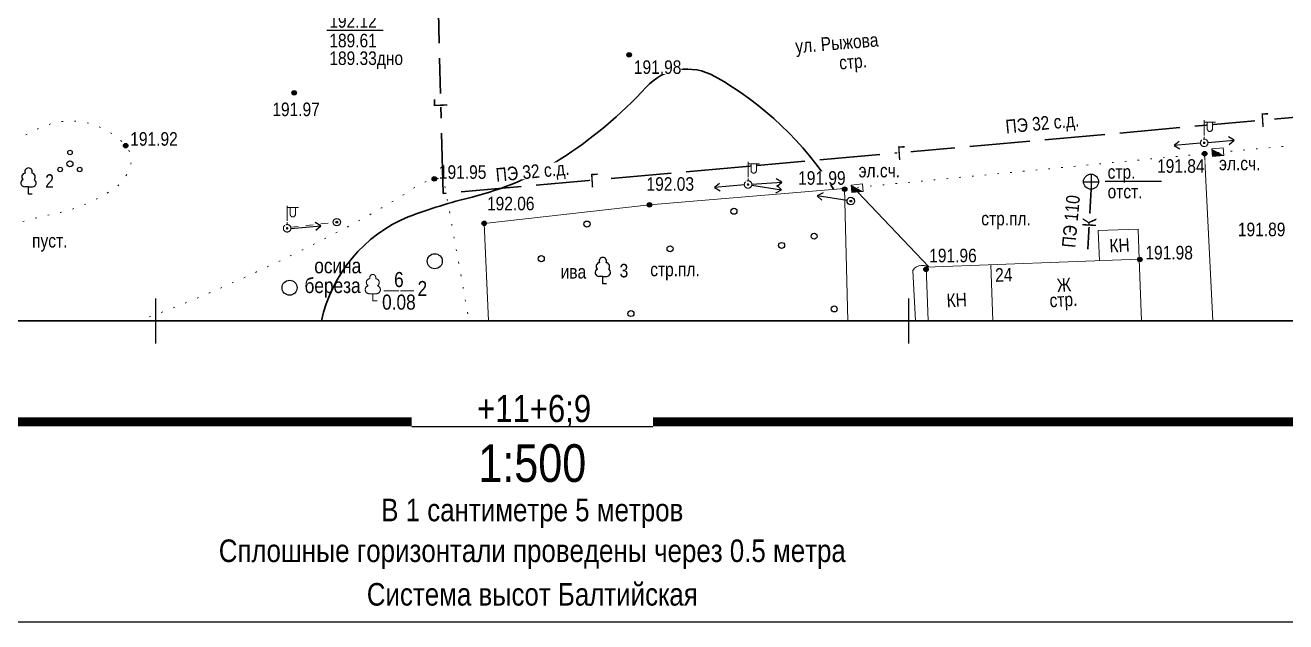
# Model space of a CAD drawing. Header units: millimetres. Extents: x 5990 to 6530, y 11480 to 11770.
# Drawn here: x 6091.3 to 6175, y 11480 to 11519.7 of the extents above; entities that cross this region are included whole.
import ezdxf
from ezdxf.enums import TextEntityAlignment as Align

# ---------------------------------------------------------------- set-up
doc = ezdxf.new("R2010")
doc.units = ezdxf.units.MM
for name, pattern in [('ACAD_ISO07W100', [3, 0, -3]), ('DOT', [0.5, 0, -0.5]), ('g5_01x1', [1, 0.5, -0.5]), ('g5_122', [5, 4, -1]), ('g5_366', [0.85, 0.1, -0.75]), ('T_03.LINE', [1, 1, 0]), ('T_11.LINE', [1, 1, 0])]:
    doc.linetypes.add(name, pattern=pattern)
for name, color, linetype in [('01 ПЛАНШЕТ', 7, 'Continuous'), ('02 ПЛАНОВО-ВЫСОТНОЕ ОБОСНОВАНИЕ', 7, 'Continuous'), ('03 ЗДАНИЯ И ИХ ЧАСТИ', 7, 'Continuous'), ('04 ПРОМЫШЛЕННЫЕ И СОЦ.-КУЛЬТ. ОБЪЕКТЫ', 7, 'Continuous'), ('05 ГАЗОПРОВОД', 7, 'Continuous'), ('06 ВОДОПРОВОД', 7, 'Continuous'), ('07 ЭЛЕКТРОКАБЕЛЬ', 7, 'Continuous'), ('08 ЛЭП', 7, 'Continuous'), ('10 КАНАЛИЗАЦИЯ', 7, 'Continuous'), ('13 АВТОМОБИЛЬНЫЕ ДОРОГИ', 7, 'Continuous'), ('15 РЕЛЬЕФ', 7, 'Continuous'), ('16 РАСТИТЕЛЬНОСТЬ ГРУНТЫ И БОЛОТА', 7, 'Continuous'), ('17 ОГРАЖДЕНИЯ', 7, 'Continuous')]:
    doc.layers.add(name, color=color, linetype=linetype)
doc.layers.add('18 ГРАНИЦА ТОПОСЪЕМКИ', color=7, linetype='Continuous', plot=False)
doc.styles.add('Д-431', font='ARIALNI_1.TTF', dxfattribs={"height": 0.9})
doc.styles.add('Р-131', font='ARIALN.TTF')
doc.linetypes.add('g5_119_3', pattern='A,4,-1,[31,GUGK_2005.shx,S=0.1,R=0,X=0,Y=0],4,[31,GUGK_2005.shx,S=0.1,R=180,X=0,Y=0],-1', length=10)
doc.linetypes.add('g5_475_2', pattern='A,1.25,[25,GUGK_2005.shx,S=0.4,R=0,X=0,Y=0],1.25,-0.5', length=3)

# ---------------------------------------------------------------- blocks, each defined once
blk = doc.blocks.new('_krest')
at = {"color": 3, "linetype": 'ByBlock', "lineweight": -2}
for p, q in [((0, -3), (0, 3)), ((-3, 0), (3, 0))]:
    blk.add_line(p, q, dxfattribs=at)
blk = doc.blocks.new('T_03.32.01')
at = {"color": 0, "linetype": 'ACAD_ISO07W100', "lineweight": 0}
blk.add_wipeout([(0.25, 0), (0.217, 0.125), (0.125, 0.217), (0, 0.25), (-0.125, 0.217), (-0.217, 0.125), (-0.25, 0), (-0.217, -0.125), (-0.125, -0.217), (0, -0.25), (0.125, -0.217), (0.217, -0.125)], dxfattribs=at)
at = {"linetype": 'T_03.LINE', "lineweight": -2}
h = blk.add_hatch(color=0, dxfattribs=at)
h.dxf.hatch_style = 1
h.paths.add_polyline_path([(0.05, 0, 1), (-0.05, 0, 1)])
at = {"color": 0, "linetype": 'T_03.LINE', "lineweight": -2}
blk.add_circle((0, 0), 0.25, dxfattribs=at)
at = {"color": 0, "linetype": 'T_03.LINE', "lineweight": 0}
blk.add_circle((0, 0), 0.05, dxfattribs=at)
blk = doc.blocks.new('*U131')
at = {"color": 0, "linetype": 'T_03.LINE', "lineweight": -2}
blk.add_blockref('T_03.32.01', (0, 0), dxfattribs=at)
at = {"color": 0, "linetype": 'ACAD_ISO07W100', "lineweight": 0}
blk.add_wipeout([(0.55, 1.375), (0.55, 0.932), (0.536, 0.865), (0.498, 0.807), (0.44, 0.77), (0.375, 0.757), (0.306, 0.771), (0.25, 0.809), (0.213, 0.866), (0.2, 0.932), (0.2, 1.375)], dxfattribs=at)
at = {"color": 0, "linetype": 'T_03.LINE', "lineweight": -2}
for points in [[(0, 1.5), (0, 0.25)], [(0, 1.375), (0.75, 1.375)]]:
    blk.add_lwpolyline(points, dxfattribs=at)
blk.add_lwpolyline([(0.2, 1.375), (0.2, 0.932, 1), (0.55, 0.932), (0.55, 1.375)], format="xyb", dxfattribs=at)
blk = doc.blocks.new('g5_108a')
h = blk.add_hatch(color=0)
edge = h.paths.add_edge_path()
edge.add_arc((0, 0), 0.06, 0, 360)
at = {"color": 0, "lineweight": 25}
blk.add_circle((0, 0), 0.25, dxfattribs=at)
at = {"color": 0}
blk.add_circle((0, 0), 0.06, dxfattribs=at)
blk = doc.blocks.new('g5_371')
at = {"color": 0}
blk.add_circle((0, 0), 0.2, dxfattribs=at)
blk = doc.blocks.new('g5_115_1')
at = {"color": 0}
for points in [[(0, 0), (2, 0)], [(1.647, -0.252), (2, 0), (1.647, 0.252)]]:
    blk.add_lwpolyline(points, dxfattribs=at)
blk = doc.blocks.new('51321399')
at = {"layer": '08 ЛЭП', "xscale": 2, "yscale": 2, "zscale": 2}
blk.add_blockref('g5_115_1', (0, 0), dxfattribs=at)
blk = doc.blocks.new('*U876')
at = {"layer": '08 ЛЭП', "xscale": 2, "yscale": 2, "zscale": 2, "rotation": 345.6125262273844}
blk.add_blockref('g5_115_1', (0, 0), dxfattribs=at)
blk = doc.blocks.new('g5_113c')
blk.add_hatch(color=1).paths.add_polyline_path([(-0.375, 0), (0.375, 0), (0, 0.25), (-0.375, 0.5)])
at = {"color": 1, "lineweight": 20}
blk.add_lwpolyline([(-0.375, 0), (0.375, 0), (0.375, 0.5), (-0.375, 0.5)], close=True, dxfattribs=at)
blk = doc.blocks.new('*U877')
at = {"layer": '08 ЛЭП', "xscale": 2, "yscale": 2, "zscale": 2, "rotation": 346.2800695003697}
blk.add_blockref('g5_115_1', (0, 0), dxfattribs=at)
blk = doc.blocks.new('*U878')
at = {"layer": '08 ЛЭП', "xscale": 2, "yscale": 2, "zscale": 2, "rotation": 0.2141789231460549}
blk.add_blockref('g5_115_1', (0, 0), dxfattribs=at)
blk = doc.blocks.new('g5_330')
blk.add_hatch(color=0).paths.add_polyline_path([(0.15, 0, 1), (-0.15, 0, 1)])
at = {"color": 0}
blk.add_circle((0, 0), 0.15, dxfattribs=at)
blk = doc.blocks.new('*U879')
blk.add_lwpolyline([(1.86, 0.09), (9.35, 0.09)])
at = {"color": 7, "style": 'Д-431'}
for tag, p in [('Z', (2.2, 0.4)), ('Z1', (2.2, -2.21)), ('Z2', (2.2, -4.56)), ('Z3', (2.2, -6.87))]:
    blk.add_attdef(tag, p, '', height=1.8, dxfattribs=at)
blk.add_wipeout([(-0.11, -0.99), (-0.17, -0.98), (-0.24, -0.97), (-0.28, -0.96), (-0.36, -0.93), (-0.41, -0.91), (-0.49, -0.87), (-0.57, -0.82), (-0.62, -0.79), (-0.67, -0.74), (-0.71, -0.7), (-0.77, -0.63), (-0.8, -0.6), (-0.83, -0.56), (-0.86, -0.5), (-0.9, -0.44), (-0.94, -0.35), (-0.95, -0.31), (-0.97, -0.26), (-0.98, -0.18), (-0.99, -0.1), (-1, -0.03), (-1, 0.04), (-0.99, 0.11), (-0.99, 0.16), (-0.98, 0.2), (-0.96, 0.27), (-0.95, 0.31), (-0.94, 0.35), (-0.92, 0.39), (-0.9, 0.43), (-0.88, 0.48), (-0.87, 0.49), (-0.86, 0.51), (-0.86, 0.52), (-0.85, 0.53), (-0.84, 0.55), (-0.83, 0.56), (-0.82, 0.58), (-0.81, 0.59), (-0.8, 0.6), (-0.79, 0.61), (-0.77, 0.64), (-0.76, 0.65), (-0.75, 0.66), (-0.74, 0.67), (-0.73, 0.68), (-0.72, 0.69), (-0.71, 0.7), (-0.7, 0.71), (-0.69, 0.73), (-0.67, 0.74), (-0.66, 0.75), (-0.65, 0.76), (-0.64, 0.77), (-0.62, 0.78), (-0.61, 0.79), (-0.6, 0.8), (-0.58, 0.81), (-0.56, 0.83), (-0.55, 0.83), (-0.53, 0.85), (-0.52, 0.86), (-0.5, 0.86), (-0.49, 0.87), (-0.47, 0.88), (-0.46, 0.89), (-0.44, 0.9), (-0.43, 0.9), (-0.36, 0.93), (-0.33, 0.94), (-0.31, 0.95), (-0.27, 0.96), (-0.22, 0.98), (-0.16, 0.99), (-0.1, 0.99), (0, 1), (0.1, 1), (0.16, 0.99), (0.22, 0.98), (0.3, 0.95), (0.36, 0.93), (0.48, 0.88), (0.56, 0.83), (0.63, 0.77), (0.73, 0.68), (0.81, 0.59), (0.86, 0.52), (0.94, 0.34), (0.98, 0.21), (0.99, 0.13), (1, 0.07), (1, 0.02), (1, -0.08), (0.97, -0.23), (0.94, -0.33), (0.91, -0.41), (0.88, -0.47), (0.86, -0.51), (0.82, -0.57), (0.79, -0.61), (0.76, -0.65), (0.72, -0.7), (0.66, -0.75), (0.63, -0.77), (0.6, -0.8), (0.55, -0.84), (0.5, -0.87), (0.43, -0.9), (0.38, -0.92), (0.31, -0.95), (0.24, -0.97), (0.18, -0.98), (0.07, -1), (-0.05, -1)])
for points in [[(0, 1), (0, -1)], [(-1, 0), (1, 0)]]:
    blk.add_lwpolyline(points)
blk.add_circle((0, 0), 1)
blk = doc.blocks.new('*U880')
at = {"layer": '08 ЛЭП', "xscale": 2, "yscale": 2, "zscale": 2, "rotation": 358.4831192368714}
blk.add_blockref('g5_115_1', (0, 0), dxfattribs=at)
blk = doc.blocks.new('*U870')
blk.add_lwpolyline([(-8.17, -3.67), (-0.68, -3.67)])
at = {"color": 7, "style": 'Д-431'}
for tag, p in [('Z', (-7.83, -3.36)), ('Z1', (-7.83, -5.97)), ('Z2', (-7.83, -8.32)), ('Z3', (-7.83, -10.64))]:
    blk.add_attdef(tag, p, '', height=1.8, dxfattribs=at)
blk.add_wipeout([(-0.11, -0.99), (-0.17, -0.98), (-0.24, -0.97), (-0.28, -0.96), (-0.36, -0.93), (-0.41, -0.91), (-0.49, -0.87), (-0.57, -0.82), (-0.62, -0.79), (-0.67, -0.74), (-0.71, -0.7), (-0.77, -0.63), (-0.8, -0.6), (-0.83, -0.56), (-0.86, -0.5), (-0.9, -0.44), (-0.94, -0.35), (-0.95, -0.31), (-0.97, -0.26), (-0.98, -0.18), (-0.99, -0.1), (-1, -0.03), (-1, 0.04), (-0.99, 0.11), (-0.99, 0.16), (-0.98, 0.2), (-0.96, 0.27), (-0.95, 0.31), (-0.94, 0.35), (-0.92, 0.39), (-0.9, 0.43), (-0.88, 0.48), (-0.87, 0.49), (-0.86, 0.51), (-0.86, 0.52), (-0.85, 0.53), (-0.84, 0.55), (-0.83, 0.56), (-0.82, 0.58), (-0.81, 0.59), (-0.8, 0.6), (-0.79, 0.61), (-0.77, 0.64), (-0.76, 0.65), (-0.75, 0.66), (-0.74, 0.67), (-0.73, 0.68), (-0.72, 0.69), (-0.71, 0.7), (-0.7, 0.71), (-0.69, 0.73), (-0.67, 0.74), (-0.66, 0.75), (-0.65, 0.76), (-0.64, 0.77), (-0.62, 0.78), (-0.61, 0.79), (-0.6, 0.8), (-0.58, 0.81), (-0.56, 0.83), (-0.55, 0.83), (-0.53, 0.85), (-0.52, 0.86), (-0.5, 0.86), (-0.49, 0.87), (-0.47, 0.88), (-0.46, 0.89), (-0.44, 0.9), (-0.43, 0.9), (-0.36, 0.93), (-0.33, 0.94), (-0.31, 0.95), (-0.27, 0.96), (-0.22, 0.98), (-0.16, 0.99), (-0.1, 0.99), (0, 1), (0.1, 1), (0.16, 0.99), (0.22, 0.98), (0.3, 0.95), (0.36, 0.93), (0.48, 0.88), (0.56, 0.83), (0.63, 0.77), (0.73, 0.68), (0.81, 0.59), (0.86, 0.52), (0.94, 0.34), (0.98, 0.21), (0.99, 0.13), (1, 0.07), (1, 0.02), (1, -0.08), (0.97, -0.23), (0.94, -0.33), (0.91, -0.41), (0.88, -0.47), (0.86, -0.51), (0.82, -0.57), (0.79, -0.61), (0.76, -0.65), (0.72, -0.7), (0.66, -0.75), (0.63, -0.77), (0.6, -0.8), (0.55, -0.84), (0.5, -0.87), (0.43, -0.9), (0.38, -0.92), (0.31, -0.95), (0.24, -0.97), (0.18, -0.98), (0.07, -1), (-0.05, -1)])
blk.add_lwpolyline([(-1, 0), (1, 0)])
blk.add_circle((0, 0), 1)
blk = doc.blocks.new('g5_368')
at = {"color": 0}
blk.add_circle((0, 0), 0.5, dxfattribs=at)
blk = doc.blocks.new('*U133')
at = {"color": 0, "linetype": 'T_11.LINE', "lineweight": -2, "style": 'Д-431'}
blk.add_attdef('V', text='', height=1, dxfattribs=at).set_placement((1.733, 0.915), align=Align.CENTER)
blk.add_attdef('R', (2.973, 0.318), '', height=1, dxfattribs=at)
blk.add_attdef('T', text='', height=1, dxfattribs=at).set_placement((1.733, 0.415), align=Align.TOP_CENTER)
at = {"color": 0, "linetype": 'DOT', "lineweight": 0}
blk.add_wipeout([(0, 0.475), (-0.237, 0.475), (-0.331, 0.492), (-0.414, 0.541), (-0.474, 0.616), (-0.503, 0.707), (-0.499, 0.802), (-0.462, 0.89), (-0.393, 0.962), (-0.312, 1.002), (-0.368, 1.052), (-0.411, 1.125), (-0.428, 1.203), (-0.42, 1.283), (-0.388, 1.357), (-0.335, 1.417), (-0.263, 1.459), (-0.188, 1.477), (-0.2, 1.572), (-0.166, 1.662), (-0.094, 1.727), (0, 1.75), (0.094, 1.727), (0.166, 1.662), (0.2, 1.572), (0.188, 1.477), (0.263, 1.459), (0.335, 1.417), (0.388, 1.357), (0.42, 1.283), (0.428, 1.203), (0.411, 1.125), (0.368, 1.052), (0.312, 1.002), (0.393, 0.962), (0.462, 0.89), (0.499, 0.802), (0.503, 0.707), (0.474, 0.616), (0.414, 0.541), (0.331, 0.492), (0.237, 0.475)], dxfattribs=at)
at = {"color": 0, "linetype": 'T_11.LINE', "lineweight": -2}
blk.add_line((0.733, 0.665), (2.733, 0.665), dxfattribs=at)
blk.add_lwpolyline([(0, 0.475), (-0.237, 0.475, -0.870665), (-0.311, 1.002, -0.721398), (-0.188, 1.476, -1.460871), (0.188, 1.476, -0.721398), (0.311, 1.002, -0.870665), (0.237, 0.475)], format="xyb", close=True, dxfattribs=at)
blk.add_lwpolyline([(0, 0.475), (0, 0), (0.3, 0)], dxfattribs=at)
at = {"color": 0, "linetype": 'T_11.LINE', "lineweight": -2, "style": 'Д-431'}
for tag, p in [('P1', (-0.767, 1.069)), ('P2', (-0.808, -0.244))]:
    blk.add_attdef(tag, text='', height=1, dxfattribs=at).set_placement(p, align=Align.RIGHT)
blk = doc.blocks.new('g5_394')
at = {"color": 0}
for centre, radius in [((0, 0.75), 0.15), ((0, 0), 0.2), ((-0.65, -0.375), 0.15), ((0.65, -0.375), 0.15)]:
    blk.add_circle(centre, radius, dxfattribs=at)
blk = doc.blocks.new('g5_388_1')
at = {"color": 0}
blk.add_lwpolyline([(0, 0.497), (0.257, 0.497, 0.798042), (0.365, 0.973, 0.636328), (0.231, 1.405, 0.533064), (0, 1.75, 0.533064), (-0.231, 1.405, 0.636328), (-0.365, 0.973, 0.798042), (-0.257, 0.497)], format="xyb", dxfattribs=at)
for points in [[(0, 0.497), (-0.257, 0.497)], [(0.25, 0), (0, 0), (0, 0.497)]]:
    blk.add_lwpolyline(points, dxfattribs=at)

msp = doc.modelspace()

# ---------------------------------------------------------------- linework, layer by layer
at = {"layer": '01 ПЛАНШЕТ', "color": 7}
msp.add_lwpolyline([(5990, 11480), (6260, 11480), (6260, 11770), (5990, 11770)], close=True, dxfattribs=at)
at = {"layer": '01 ПЛАНШЕТ', "color": 7, "const_width": 0.6}
msp.add_lwpolyline([(5993, 11493.3), (6116.989, 11493.286), (6116.989, 11493.286)], dxfattribs=at)
at = {"layer": '01 ПЛАНШЕТ', "color": 7}
msp.add_lwpolyline([(6133.016, 11493.3, 0.6, 0.6, 0), (6257, 11493.3, 0, 0, 0)], format="xyseb", dxfattribs=at)
msp.add_lwpolyline([(6117, 11492.986), (6133, 11492.986)], dxfattribs=at)
at = {"layer": '02 ПЛАНОВО-ВЫСОТНОЕ ОБОСНОВАНИЕ'}
msp.add_lwpolyline([(6000, 11500), (6250, 11500), (6250, 11750), (6000, 11750)], close=True, dxfattribs=at)
at = {"layer": '03 ЗДАНИЯ И ИХ ЧАСТИ', "color": 7, "lineweight": 15}
for points in [[(6162.657, 11504.006), (6162.584, 11506.005), (6165.232, 11506.102), (6165.305, 11504.103)], [(6151.297, 11500), (6151.158, 11503.587), (6165.305, 11504.103)], [(6155.445, 11503.743), (6155.575, 11500)]]:
    msp.add_lwpolyline(points, dxfattribs=at)
at = {"layer": '04 ПРОМЫШЛЕННЫЕ И СОЦ.-КУЛЬТ. ОБЪЕКТЫ', "color": 7, "linetype": 'g5_366', "lineweight": 15, "flags": 128}
msp.add_lwpolyline([(6169.675, 11511.122), (6189.132, 11512.922), (6193.64, 11513.37)], dxfattribs=at)
at = {"layer": '05 ГАЗОПРОВОД', "color": 1, "linetype": 'g5_122', "lineweight": 30}
msp.add_lwpolyline([(6192.893, 11515.085), (6139.207, 11510.269), (6119.084, 11508.476), (6118.732, 11521.974)], dxfattribs=at)
at = {"layer": '07 ЭЛЕКТРОКАБЕЛЬ', "color": 1, "linetype": 'g5_119_3', "lineweight": 15, "flags": 128}
msp.add_lwpolyline([(6150.278, 11503.361), (6150.438, 11500)], dxfattribs=at)
at = {"layer": '15 РЕЛЬЕФ', "color": 32, "lineweight": 30, "flags": 128}
msp.add_lwpolyline([(6110.998, 11500, -0.245946), (6116.768, 11506.926, -0.02799), (6121.003, 11508.236, 0.081328), (6126.853, 11510.752, 0.065031), (6132.553, 11515.538, -0.348585), (6137.115, 11516.262, -0.124047), (6145.026, 11508.741)], format="xyb", dxfattribs=at)
at = {"layer": '16 РАСТИТЕЛЬНОСТЬ ГРУНТЫ И БОЛОТА', "color": 7, "linetype": 'g5_366', "lineweight": 15, "elevation": 191.86, "flags": 128}
msp.add_lwpolyline([(6084.822, 11506.879, -0.304823), (6085.208, 11508.974, -0.069455), (6087.026, 11510.428, 0.01506), (6092.249, 11512.814, -0.332839), (6097.995, 11511.655, -0.276458), (6098.278, 11510.179, -0.162347), (6097.111, 11508.711, -0.087678), (6093.459, 11507.157, 0.040775), (6089.199, 11505.982, -0.276971), (6084.822, 11506.879, -3.40342)], format="xyb", dxfattribs=at)
at = {"layer": '18 ГРАНИЦА ТОПОСЪЕМКИ', "color": 2, "lineweight": 30}
msp.add_lwpolyline([(6070.262, 11750), (6072.521, 11702.793), (6077.654, 11539.11), (6034.638, 11531.486), (6038.284, 11500), (6250, 11500), (6250, 11556.97), (6207.525, 11556.97), (6202.721, 11750), (6070.262, 11750)], dxfattribs=at)

# ---------------------------------------------------------------- block references
at = {"layer": '02 ПЛАНОВО-ВЫСОТНОЕ ОБОСНОВАНИЕ', "color": 94, "xscale": 0.5, "yscale": 0.5, "zscale": 0.5}
for p in [(6100, 11500), (6150, 11500)]:
    msp.add_blockref('_krest', p, dxfattribs=at)
at = {"layer": '02 ПЛАНОВО-ВЫСОТНОЕ ОБОСНОВАНИЕ', "lineweight": 25, "xscale": 0.5, "yscale": 0.5, "zscale": 0.5}
for p in [(6100, 11500), (6150, 11500)]:
    msp.add_blockref('_krest', p, dxfattribs=at)
at = {"layer": '07 ЭЛЕКТРОКАБЕЛЬ', "color": 1, "lineweight": 15, "rotation": 5.258883302110992}
msp.add_blockref('g5_113c', (6146.598, 11508.574, 191.99), dxfattribs=at)
at = {"layer": '08 ЛЭП', "color": 7, "lineweight": 15}
for name, p, xscale, yscale, zscale, rotation in [('51321399', (6169.62, 11511.84, 191.84), 0.4999999999999996, 0.4999999999999996, 0.4999999999999996, 185.2251267268956), ('51321399', (6169.62, 11511.84, 191.84), 0.4999999999999992, 0.4999999999999992, 0.4999999999999992, 5.012865954226922), ('*U876', (6139.577, 11509.03, 192.2), 0.5, 0.5, 0.5, 5.225126726897212), ('*U880', (6139.579, 11509.093, 192.2), 0.5, 0.5, 0.5, 5.225126726897214), ('51321399', (6139.086, 11509.048, 192.2), 0.5, 0.5, 0.5, 185.2303676244474), ('*U877', (6145.903, 11508.01, 191.97), 0.4999999999999996, 0.4999999999999996, 0.4999999999999996, 184.5575834539081)]:
    msp.add_blockref(name, p, dxfattribs=dict(at, xscale=xscale, yscale=yscale, zscale=zscale, rotation=rotation))
at = {"layer": '08 ЛЭП', "color": 7, "lineweight": 15, "rotation": 61.20292780669515}
for p in [(6146.15, 11507.97, 191.97), (6112.02, 11506.57, 192.15)]:
    msp.add_blockref('g5_108a', p, dxfattribs=at)
at = {"layer": '15 РЕЛЬЕФ', "color": 7, "lineweight": 15}
for p in [(6131.436, 11517.691), (6109.19, 11515.17), (6097.995, 11511.655), (6169.65, 11511.12), (6118.491, 11509.453), (6145.742, 11508.766), (6132.78, 11507.72), (6121.81, 11506.49), (6151.15, 11503.43), (6165.34, 11504.09)]:
    msp.add_blockref('g5_330', p, dxfattribs=at)
at = {"layer": '16 РАСТИТЕЛЬНОСТЬ ГРУНТЫ И БОЛОТА', "color": 7, "lineweight": 15}
for name, p in [('g5_394', (6094.298, 11510.448)), ('g5_388_1', (6091.548, 11508.423)), ('g5_371', (6138.394, 11507.291)), ('g5_371', (6128.633, 11506.444)), ('g5_371', (6141.558, 11505.02)), ('g5_371', (6143.717, 11505.635)), ('g5_368', (6118.524, 11503.969)), ('g5_371', (6125.6, 11504.141)), ('g5_371', (6134.148, 11504.797)), ('g5_388_1', (6129.686, 11502.468)), ('g5_368', (6108.882, 11502.21)), ('g5_371', (6145.049, 11500.801)), ('g5_371', (6131.55, 11500.493))]:
    msp.add_blockref(name, p, dxfattribs=at)

# ---------------------------------------------------------------- texts
at = {"layer": '01 ПЛАНШЕТ', "color": 7, "style": 'Р-131'}
msp.add_text('+11+6;9', height=1.8, rotation=359.95437, dxfattribs=at).set_placement((6125.122, 11493.283), align=Align.CENTER)
for s, height, p in [('1:500', 2.5, (6125, 11489.3)), ('В 1 сантиметре 5 метров', 1.5, (6125, 11486.684)), ('Сплошные горизонтали проведены через 0.5 метра', 1.5, (6125, 11483.974)), ('Система высот Балтийская', 1.5, (6125, 11481.078))]:
    msp.add_text(s, height=height, dxfattribs=at).set_placement(p, align=Align.CENTER)
at = {"layer": '15 РЕЛЬЕФ', "color": 7, "lineweight": 25, "char_height": 0.9, "attachment_point": 1, "style": 'Д-431'}
for s, insert in [('191.92', (6098.303, 11512.551)), ('191.95', (6118.799, 11510.349)), ('191.89', (6171.858, 11506.535))]:
    msp.add_mtext(s, dxfattribs=dict(at, insert=insert))
at = {"layer": '16 РАСТИТЕЛЬНОСТЬ ГРУНТЫ И БОЛОТА', "color": 7, "lineweight": 25, "char_height": 0.9, "attachment_point": 1, "style": 'Д-431'}
for s, insert in [('2', (6092.659, 11509.752)), ('ива', (6126.881, 11503.72)), ('3', (6130.798, 11503.797))]:
    msp.add_mtext(s, dxfattribs=dict(at, insert=insert))

# ---------------------------------------------------------------- next in the draw order: block references
at = {"layer": '06 ВОДОПРОВОД', "color": 7, "lineweight": 15, "xscale": 0.5, "yscale": 0.5, "zscale": 0.5}
msp.add_blockref('*U870', (6115.437, 11521.177), dxfattribs=at).add_auto_attribs({'Z': '192.12', 'Z1': '189.61', 'Z2': '189.33дно'})
at = {"layer": '08 ЛЭП', "color": 7, "linetype": 'T_03.LINE', "lineweight": 15}
for p in [(6169.62, 11511.84, 191.84), (6139.33, 11509.07, 192.2), (6108.72, 11506.16, 192.15)]:
    msp.add_blockref('*U131', p, dxfattribs=at)

# ---------------------------------------------------------------- next in the draw order: texts
at = {"layer": '03 ЗДАНИЯ И ИХ ЧАСТИ', "color": 7, "lineweight": 25, "insert": (6163.996, 11505.028), "char_height": 0.9, "width": 0.32354, "attachment_point": 5, "rotation": 2.69745, "style": 'Р-131', "bg_fill": 3, "box_fill_scale": 1, "bg_fill_color": 256, "bg_fill_transparency": 0}
msp.add_mtext('КН', dxfattribs=at)
at = {"layer": '03 ЗДАНИЯ И ИХ ЧАСТИ', "color": 7, "lineweight": 25, "char_height": 0.9, "attachment_point": 1, "bg_fill": 3, "box_fill_scale": 1, "bg_fill_color": 256, "bg_fill_transparency": 0}
for s, insert, rotation, style in [('{\\C1;24}', (6155.722, 11503.497), 1.98918, 'Д-431'), ('Ж', (6159.801, 11502.812), 3.75304, 'Р-131'), ('КН', (6152.489, 11501.807), 2.98728, 'Р-131')]:
    msp.add_mtext(s, dxfattribs=dict(at, insert=insert, rotation=rotation, style=style))
at = {"layer": '04 ПРОМЫШЛЕННЫЕ И СОЦ.-КУЛЬТ. ОБЪЕКТЫ', "color": 7, "lineweight": 25, "char_height": 0.9, "attachment_point": 1, "style": 'Д-431', "bg_fill": 3, "box_fill_scale": 1, "bg_fill_color": 256, "bg_fill_transparency": 0}
for s, insert in [('стр.пл.', (6154.815, 11507.258)), ('пуст.', (6091.782, 11505.783))]:
    msp.add_mtext(s, dxfattribs=dict(at, insert=insert))
at = {"layer": '05 ГАЗОПРОВОД', "color": 7, "lineweight": 25, "char_height": 0.9, "attachment_point": 1, "line_spacing_factor": 0.6, "style": 'Д-431', "bg_fill": 3, "box_fill_scale": 1, "bg_fill_color": 256, "bg_fill_transparency": 0}
for insert, rotation in [((6118.464, 11514.206), 91.16714), ((6173.342, 11513.792), 3.66429), ((6149.209, 11511.596), 3.66429), ((6128.815, 11509.772), 3.66429)]:
    msp.add_mtext('Г', dxfattribs=dict(at, insert=insert, rotation=rotation))
at = {"layer": '05 ГАЗОПРОВОД', "color": 7, "lineweight": 25, "char_height": 0.9, "attachment_point": 1, "rotation": 5.50249, "style": 'Д-431', "bg_fill": 3, "box_fill_scale": 1, "bg_fill_color": 256, "bg_fill_transparency": 0}
for insert in [(6156.385, 11513.362), (6122.535, 11510.151)]:
    msp.add_mtext('ПЭ 32 с.д.', dxfattribs=dict(at, insert=insert))
at = {"layer": '13 АВТОМОБИЛЬНЫЕ ДОРОГИ', "color": 7, "lineweight": 25, "insert": (6145.338, 11517.609), "char_height": 0.9, "attachment_point": 1, "rotation": 4.74306, "style": 'Д-431', "bg_fill": 3, "box_fill_scale": 1, "bg_fill_color": 256, "bg_fill_transparency": 0}
msp.add_mtext('стр.', dxfattribs=at)
at = {"layer": '15 РЕЛЬЕФ', "color": 7, "lineweight": 25, "char_height": 0.9, "attachment_point": 1, "style": 'Д-431', "bg_fill": 3, "box_fill_scale": 1, "bg_fill_color": 256, "bg_fill_transparency": 0}
for s, insert in [('191.98', (6131.747, 11517.324)), ('191.97', (6107.738, 11514.517)), ('191.84', (6166.489, 11510.751)), ('192.03', (6132.588, 11509.557)), ('191.99', (6142.653, 11509.955)), ('192.06', (6121.993, 11508.256)), ('191.96', (6151.359, 11504.799)), ('191.98', (6165.715, 11504.99))]:
    msp.add_mtext(s, dxfattribs=dict(at, insert=insert))

# ---------------------------------------------------------------- next in the draw order: linework, layer by layer
at = {"layer": '03 ЗДАНИЯ И ИХ ЧАСТИ', "color": 7, "lineweight": 15}
msp.add_lwpolyline([(6165.456, 11500), (6165.305, 11504.103)], dxfattribs=at)
at = {"layer": '07 ЭЛЕКТРОКАБЕЛЬ', "color": 1, "linetype": 'g5_119_3', "lineweight": 15, "ltscale": 0.6, "elevation": 191.99, "flags": 128}
msp.add_lwpolyline([(6146.598, 11508.574), (6151.341, 11503.593)], dxfattribs=at)
at = {"layer": '07 ЭЛЕКТРОКАБЕЛЬ', "color": 1, "linetype": 'g5_119_3', "lineweight": 15, "flags": 128}
msp.add_lwpolyline([(6151.245, 11503.59, 0.180719), (6151.105, 11503.669, 0.104399), (6150.835, 11503.69, 0.282937), (6150.278, 11503.361)], format="xyb", dxfattribs=at)
at = {"layer": '08 ЛЭП', "color": 7, "linetype": 'g5_01x1', "lineweight": 15, "elevation": 192.15}
msp.add_lwpolyline([(6108.961, 11506.228), (6111.772, 11506.537)], dxfattribs=at)
at = {"layer": '16 РАСТИТЕЛЬНОСТЬ ГРУНТЫ И БОЛОТА', "color": 7, "linetype": 'g5_366', "lineweight": 15, "elevation": 192.36, "flags": 128}
msp.add_lwpolyline([(6098.764, 11500, 0.018598), (6102.961, 11501.605, 0.021084), (6112.746, 11506.266, 0.021304), (6117.211, 11508.878, -0.075031), (6118.491, 11509.453, -0.300917), (6119.145, 11509.242), (6120.805, 11500)], format="xyb", dxfattribs=at)
at = {"layer": '17 ОГРАЖДЕНИЯ', "color": 7, "linetype": 'g5_475_2', "lineweight": 15}
msp.add_line((6169.65, 11511.12), (6170.188, 11500), dxfattribs=at)
for points in [[(6145.74, 11508.8), (6132.78, 11507.72), (6121.81, 11506.49), (6122.087, 11500)], [(6145.945, 11500), (6145.74, 11508.8)]]:
    msp.add_lwpolyline(points, dxfattribs=at)

# ---------------------------------------------------------------- next in the draw order: block references
at = {"layer": '07 ЭЛЕКТРОКАБЕЛЬ', "color": 1, "lineweight": 15, "rotation": 5.258883302110992}
msp.add_blockref('g5_113c', (6170.545, 11510.972, 383.83), dxfattribs=at)
at = {"layer": '08 ЛЭП', "color": 7, "lineweight": 15, "xscale": 0.4999999999999999, "yscale": 0.4999999999999999, "zscale": 0.4999999999999999, "rotation": 5.230367624448759}
msp.add_blockref('*U878', (6108.969, 11506.137, 192.15), dxfattribs=at)
at = {"layer": '10 КАНАЛИЗАЦИЯ', "color": 7, "lineweight": 15, "xscale": 0.5, "yscale": 0.5, "zscale": 0.5}
msp.add_blockref('*U879', (6162.105, 11509.258, 191.939), dxfattribs=at).add_auto_attribs({'Z': 'стр.', 'Z1': 'отст.'})

# ---------------------------------------------------------------- next in the draw order: texts
at = {"layer": '03 ЗДАНИЯ И ИХ ЧАСТИ', "color": 7, "lineweight": 25, "insert": (6159.324, 11501.807), "char_height": 0.9, "attachment_point": 1, "rotation": 3.20995, "style": 'Д-431', "bg_fill": 3, "box_fill_scale": 1, "bg_fill_color": 256, "bg_fill_transparency": 0}
msp.add_mtext('стр.', dxfattribs=at)
at = {"layer": '07 ЭЛЕКТРОКАБЕЛЬ', "color": 7, "lineweight": 25, "insert": (6146.67, 11510.446), "char_height": 0.9, "attachment_point": 1, "style": 'Д-431', "bg_fill": 3, "box_fill_scale": 1, "bg_fill_color": 256, "bg_fill_transparency": 0}
msp.add_mtext('эл.сч.', dxfattribs=at)
at = {"layer": '13 АВТОМОБИЛЬНЫЕ ДОРОГИ', "color": 7, "lineweight": 25, "insert": (6142.433, 11518.705), "char_height": 0.9, "attachment_point": 1, "rotation": 4.62221, "style": 'Р-131', "bg_fill": 3, "box_fill_scale": 1, "bg_fill_color": 256, "bg_fill_transparency": 0}
msp.add_mtext('ул. Рыжова', dxfattribs=at)

# ---------------------------------------------------------------- next in the draw order: linework, layer by layer
at = {"layer": '04 ПРОМЫШЛЕННЫЕ И СОЦ.-КУЛЬТ. ОБЪЕКТЫ', "color": 7, "linetype": 'g5_366', "lineweight": 15}
msp.add_lwpolyline([(6145.74, 11508.8), (6169.65, 11511.12)], dxfattribs=at)
at = {"layer": '10 КАНАЛИЗАЦИЯ', "color": 34, "linetype": 'g5_122', "lineweight": 30, "elevation": 191.939, "flags": 128}
msp.add_lwpolyline([(6162.105, 11508.758), (6161.856, 11503.977)], dxfattribs=at)

# ---------------------------------------------------------------- next in the draw order: block references
at = {"layer": '16 РАСТИТЕЛЬНОСТЬ ГРУНТЫ И БОЛОТА', "color": 7, "linetype": 'T_11.LINE', "lineweight": 15}
ref = msp.add_blockref('*U133', (6114.408, 11501.338), dxfattribs=at)
ref.add_attrib('V', '6', dxfattribs={"layer": '0', "color": 0, "linetype": 'T_11.LINE', "lineweight": -2, "height": 1, "style": 'Д-431'}).set_placement((6116.142, 11502.253), align=Align.CENTER)
ref.add_attrib('T', '0.08', dxfattribs={"layer": '0', "color": 0, "linetype": 'T_11.LINE', "lineweight": -2, "height": 1, "style": 'Д-431'}).set_placement((6116.142, 11501.753), align=Align.TOP_CENTER)
ref.add_attrib('R', '2', (6117.381, 11501.656), dxfattribs={"layer": '0', "color": 0, "linetype": 'T_11.LINE', "lineweight": -2, "height": 1, "style": 'Д-431'})
ref.add_attrib('P1', 'осина', dxfattribs={"layer": '0', "color": 0, "linetype": 'T_11.LINE', "lineweight": -2, "height": 1, "style": 'Д-431'}).set_placement((6113.642, 11503.168), align=Align.RIGHT)
ref.add_attrib('P2', 'береза', dxfattribs={"layer": '0', "color": 0, "linetype": 'T_11.LINE', "lineweight": -2, "height": 1, "style": 'Д-431'}).set_placement((6113.6, 11501.855), align=Align.RIGHT)

# ---------------------------------------------------------------- next in the draw order: texts
at = {"layer": '04 ПРОМЫШЛЕННЫЕ И СОЦ.-КУЛЬТ. ОБЪЕКТЫ', "color": 7, "lineweight": 25, "insert": (6132.832, 11503.874), "char_height": 0.9, "attachment_point": 1, "style": 'Д-431', "bg_fill": 3, "box_fill_scale": 1, "bg_fill_color": 256, "bg_fill_transparency": 0}
msp.add_mtext('стр.пл.', dxfattribs=at)
at = {"layer": '07 ЭЛЕКТРОКАБЕЛЬ', "color": 7, "lineweight": 25, "insert": (6170.602, 11510.919, 191.84), "char_height": 0.9, "attachment_point": 1, "style": 'Д-431', "bg_fill": 3, "box_fill_scale": 1, "bg_fill_color": 256, "bg_fill_transparency": 0}
msp.add_mtext('эл.сч.', dxfattribs=at)

# ---------------------------------------------------------------- next in the draw order: texts
at = {"layer": '10 КАНАЛИЗАЦИЯ', "color": 7, "lineweight": 25, "insert": (6161.521, 11506.268), "char_height": 0.9, "attachment_point": 1, "rotation": 87.02806, "style": 'Д-431', "bg_fill": 3, "box_fill_scale": 1, "bg_fill_color": 256, "bg_fill_transparency": 3934652}
msp.add_mtext('К', dxfattribs=at)

# ---------------------------------------------------------------- next in the draw order: texts
at = {"layer": '10 КАНАЛИЗАЦИЯ', "color": 7, "lineweight": 25, "insert": (6160.164, 11504.925), "char_height": 0.9, "attachment_point": 1, "rotation": 84.82289, "style": 'Д-431', "bg_fill": 3, "box_fill_scale": 1, "bg_fill_color": 256, "bg_fill_transparency": 0}
msp.add_mtext('ПЭ 110', dxfattribs=at)

doc.saveas('drawing.dxf')
